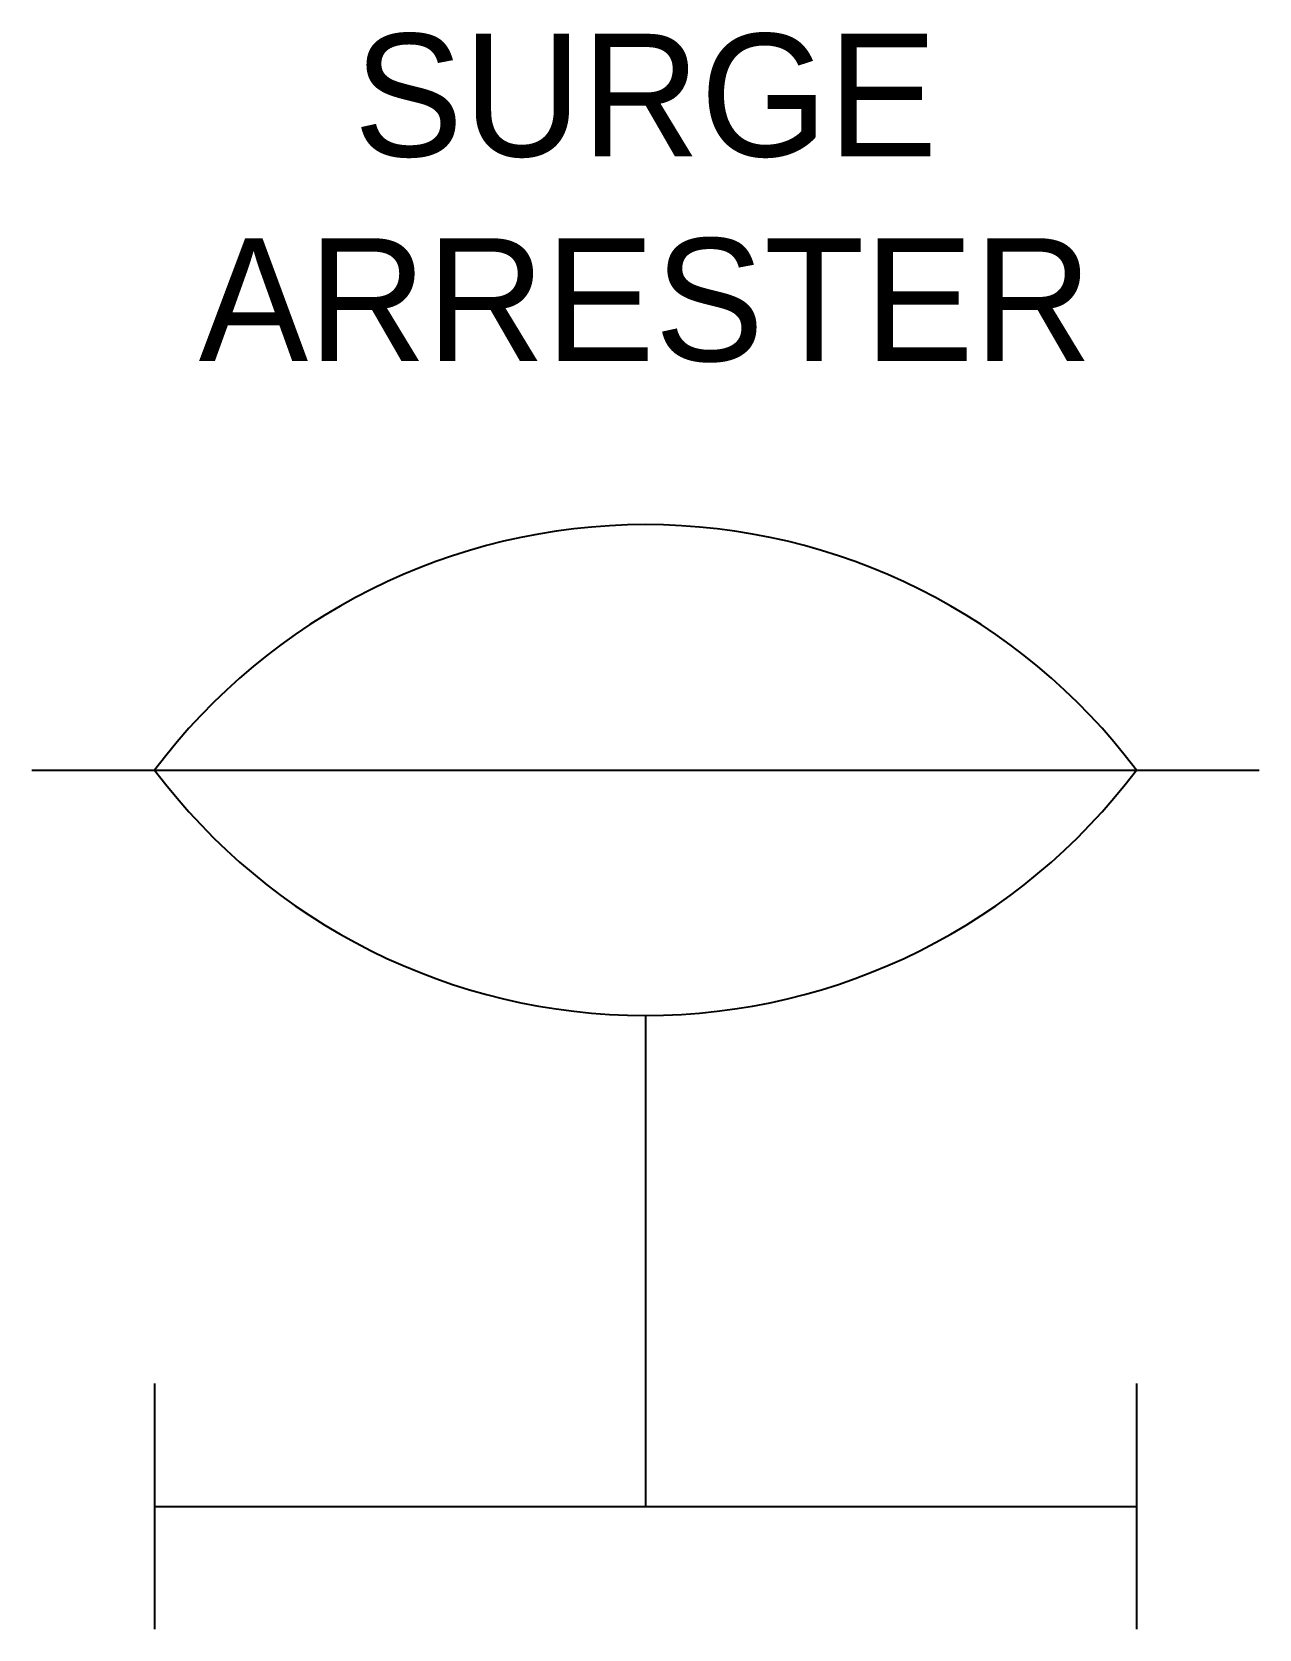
# Model space of a CAD drawing. Extents: x 0.9 to 1.9, y 0.3 to 1.6.
import ezdxf
from ezdxf.enums import TextEntityAlignment as Align

# ---------------------------------------------------------------- set-up
doc = ezdxf.new("R2010")
doc.units = 0
doc.layers.get('0').update_dxf_attribs({"linetype": 'CONTINUOUS'})

msp = doc.modelspace()

# ---------------------------------------------------------------- linework, layer by layer
at = {"color": 0}
for p, q in [((0.9, 1), (1.9, 1)), ((1.4, 0.8), (1.4, 0.4)), ((1, 0.5), (1, 0.3)), ((1.8, 0.5), (1.8, 0.3)), ((1, 0.4), (1.8, 0.4))]:
    msp.add_line(p, q, dxfattribs=at)
for centre, start, end in [((1.4, 0.7), 36.8699, 143.1301), ((1.4, 1.3), 216.8699, 323.1301)]:
    msp.add_arc(centre, 0.5, start, end, dxfattribs=at)

# ---------------------------------------------------------------- texts
for s, p in [('SURGE', (1.4, 1.5)), ('ARRESTER', (1.4, 1.3333))]:
    msp.add_text(s, height=0.1, dxfattribs=at).set_placement(p, align=Align.CENTER)

doc.saveas('drawing.dxf')
